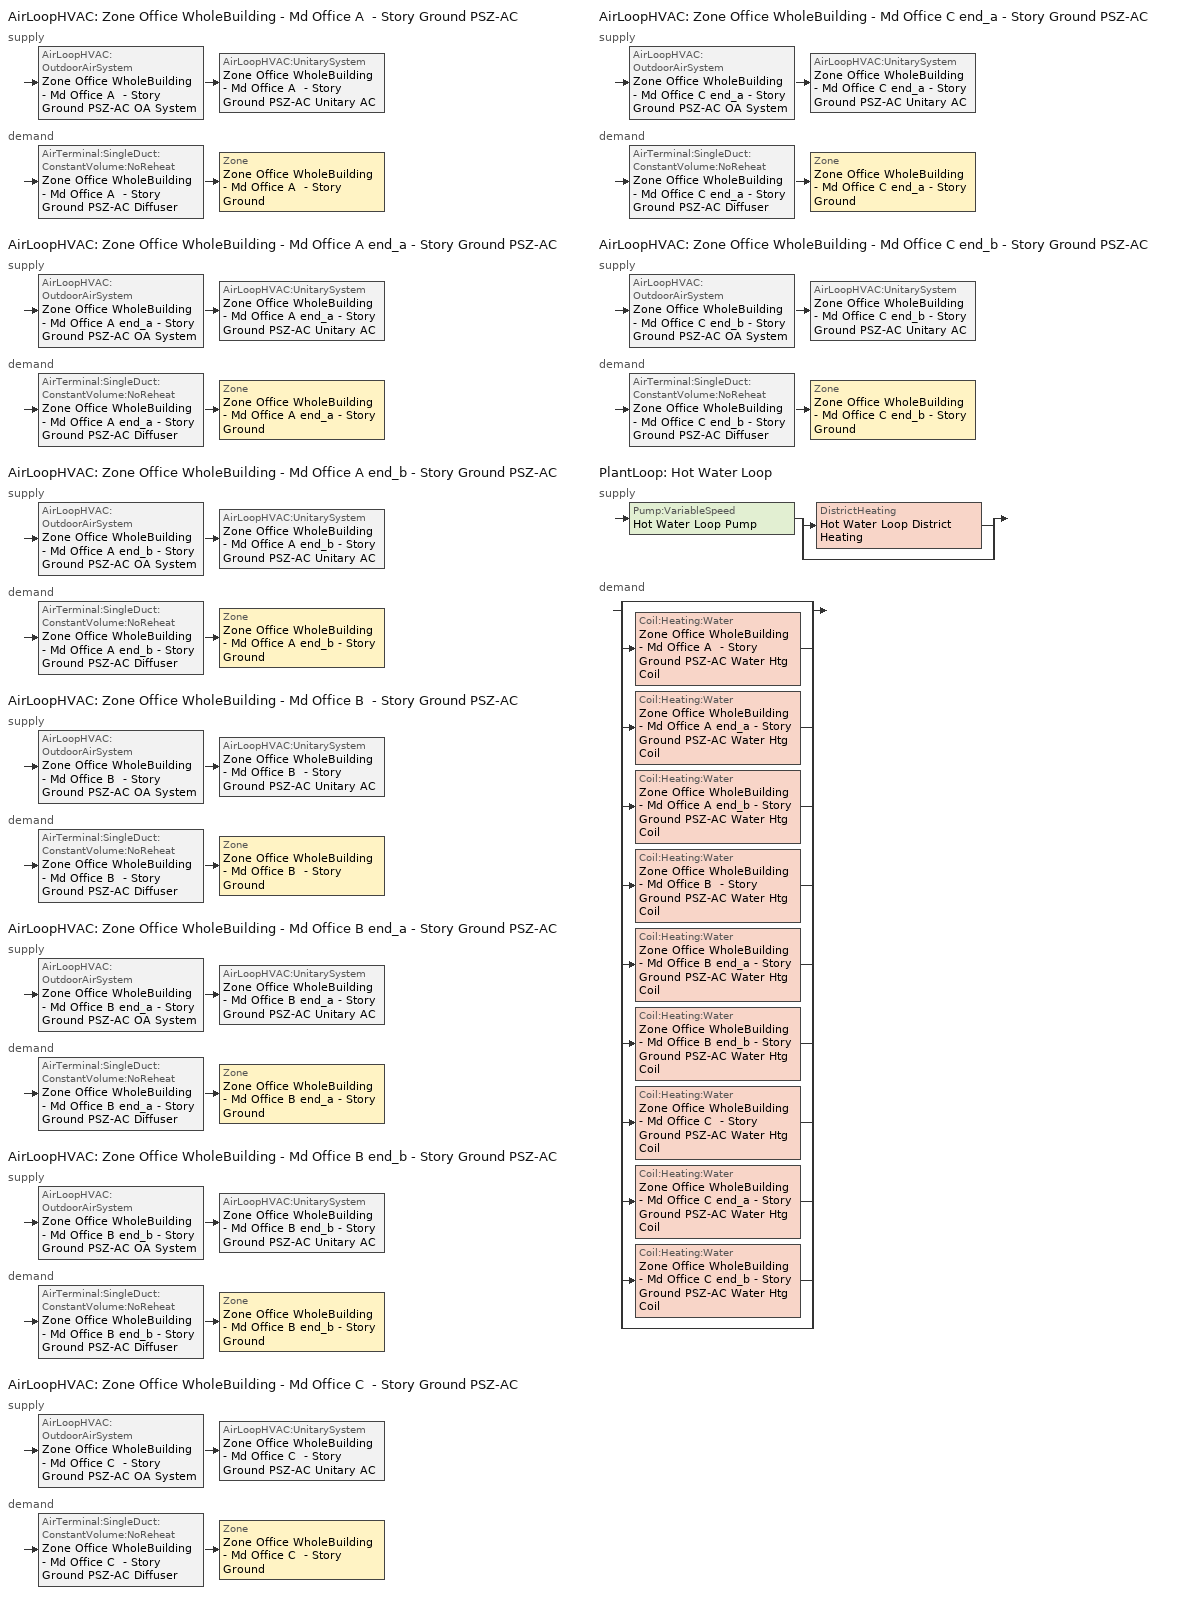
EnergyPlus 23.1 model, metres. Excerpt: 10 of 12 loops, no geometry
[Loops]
AirLoopHVAC 'Zone Office WholeBuilding - Md Office A  - Story Ground PSZ-AC'
 supply: AirLoopHVAC:OutdoorAirSystem 'Zone Office WholeBuilding - Md Office A  - Story Ground PSZ-AC OA System' > AirLoopHVAC:UnitarySystem 'Zone Office WholeBuilding - Md Office A  - Story Ground PSZ-AC Unitary AC'
 demand: AirTerminal:SingleDuct:ConstantVolume:NoReheat 'Zone Office WholeBuilding - Md Office A  - Story Ground PSZ-AC Diffuser' > Zone 'Zone Office WholeBuilding - Md Office A  - Story Ground'
AirLoopHVAC 'Zone Office WholeBuilding - Md Office A end_a - Story Ground PSZ-AC'
 supply: AirLoopHVAC:OutdoorAirSystem 'Zone Office WholeBuilding - Md Office A end_a - Story Ground PSZ-AC OA System' > AirLoopHVAC:UnitarySystem 'Zone Office WholeBuilding - Md Office A end_a - Story Ground PSZ-AC Unitary AC'
 demand: AirTerminal:SingleDuct:ConstantVolume:NoReheat 'Zone Office WholeBuilding - Md Office A end_a - Story Ground PSZ-AC Diffuser' > Zone 'Zone Office WholeBuilding - Md Office A end_a - Story Ground'
AirLoopHVAC 'Zone Office WholeBuilding - Md Office A end_b - Story Ground PSZ-AC'
 supply: AirLoopHVAC:OutdoorAirSystem 'Zone Office WholeBuilding - Md Office A end_b - Story Ground PSZ-AC OA System' > AirLoopHVAC:UnitarySystem 'Zone Office WholeBuilding - Md Office A end_b - Story Ground PSZ-AC Unitary AC'
 demand: AirTerminal:SingleDuct:ConstantVolume:NoReheat 'Zone Office WholeBuilding - Md Office A end_b - Story Ground PSZ-AC Diffuser' > Zone 'Zone Office WholeBuilding - Md Office A end_b - Story Ground'
AirLoopHVAC 'Zone Office WholeBuilding - Md Office B  - Story Ground PSZ-AC'
 supply: AirLoopHVAC:OutdoorAirSystem 'Zone Office WholeBuilding - Md Office B  - Story Ground PSZ-AC OA System' > AirLoopHVAC:UnitarySystem 'Zone Office WholeBuilding - Md Office B  - Story Ground PSZ-AC Unitary AC'
 demand: AirTerminal:SingleDuct:ConstantVolume:NoReheat 'Zone Office WholeBuilding - Md Office B  - Story Ground PSZ-AC Diffuser' > Zone 'Zone Office WholeBuilding - Md Office B  - Story Ground'
AirLoopHVAC 'Zone Office WholeBuilding - Md Office B end_a - Story Ground PSZ-AC'
 supply: AirLoopHVAC:OutdoorAirSystem 'Zone Office WholeBuilding - Md Office B end_a - Story Ground PSZ-AC OA System' > AirLoopHVAC:UnitarySystem 'Zone Office WholeBuilding - Md Office B end_a - Story Ground PSZ-AC Unitary AC'
 demand: AirTerminal:SingleDuct:ConstantVolume:NoReheat 'Zone Office WholeBuilding - Md Office B end_a - Story Ground PSZ-AC Diffuser' > Zone 'Zone Office WholeBuilding - Md Office B end_a - Story Ground'
AirLoopHVAC 'Zone Office WholeBuilding - Md Office B end_b - Story Ground PSZ-AC'
 supply: AirLoopHVAC:OutdoorAirSystem 'Zone Office WholeBuilding - Md Office B end_b - Story Ground PSZ-AC OA System' > AirLoopHVAC:UnitarySystem 'Zone Office WholeBuilding - Md Office B end_b - Story Ground PSZ-AC Unitary AC'
 demand: AirTerminal:SingleDuct:ConstantVolume:NoReheat 'Zone Office WholeBuilding - Md Office B end_b - Story Ground PSZ-AC Diffuser' > Zone 'Zone Office WholeBuilding - Md Office B end_b - Story Ground'
AirLoopHVAC 'Zone Office WholeBuilding - Md Office C  - Story Ground PSZ-AC'
 supply: AirLoopHVAC:OutdoorAirSystem 'Zone Office WholeBuilding - Md Office C  - Story Ground PSZ-AC OA System' > AirLoopHVAC:UnitarySystem 'Zone Office WholeBuilding - Md Office C  - Story Ground PSZ-AC Unitary AC'
 demand: AirTerminal:SingleDuct:ConstantVolume:NoReheat 'Zone Office WholeBuilding - Md Office C  - Story Ground PSZ-AC Diffuser' > Zone 'Zone Office WholeBuilding - Md Office C  - Story Ground'
AirLoopHVAC 'Zone Office WholeBuilding - Md Office C end_a - Story Ground PSZ-AC'
 supply: AirLoopHVAC:OutdoorAirSystem 'Zone Office WholeBuilding - Md Office C end_a - Story Ground PSZ-AC OA System' > AirLoopHVAC:UnitarySystem 'Zone Office WholeBuilding - Md Office C end_a - Story Ground PSZ-AC Unitary AC'
 demand: AirTerminal:SingleDuct:ConstantVolume:NoReheat 'Zone Office WholeBuilding - Md Office C end_a - Story Ground PSZ-AC Diffuser' > Zone 'Zone Office WholeBuilding - Md Office C end_a - Story Ground'
AirLoopHVAC 'Zone Office WholeBuilding - Md Office C end_b - Story Ground PSZ-AC'
 supply: AirLoopHVAC:OutdoorAirSystem 'Zone Office WholeBuilding - Md Office C end_b - Story Ground PSZ-AC OA System' > AirLoopHVAC:UnitarySystem 'Zone Office WholeBuilding - Md Office C end_b - Story Ground PSZ-AC Unitary AC'
 demand: AirTerminal:SingleDuct:ConstantVolume:NoReheat 'Zone Office WholeBuilding - Md Office C end_b - Story Ground PSZ-AC Diffuser' > Zone 'Zone Office WholeBuilding - Md Office C end_b - Story Ground'
PlantLoop 'Hot Water Loop'
 supply: Pump:VariableSpeed 'Hot Water Loop Pump' > split
  | DistrictHeating 'Hot Water Loop District Heating'
  | bypass
 demand: split
  | bypass
  | Coil:Heating:Water 'Zone Office WholeBuilding - Md Office A  - Story Ground PSZ-AC Water Htg Coil'
  | Coil:Heating:Water 'Zone Office WholeBuilding - Md Office A end_a - Story Ground PSZ-AC Water Htg Coil'
  | Coil:Heating:Water 'Zone Office WholeBuilding - Md Office A end_b - Story Ground PSZ-AC Water Htg Coil'
  | Coil:Heating:Water 'Zone Office WholeBuilding - Md Office B  - Story Ground PSZ-AC Water Htg Coil'
  | Coil:Heating:Water 'Zone Office WholeBuilding - Md Office B end_a - Story Ground PSZ-AC Water Htg Coil'
  | Coil:Heating:Water 'Zone Office WholeBuilding - Md Office B end_b - Story Ground PSZ-AC Water Htg Coil'
  | Coil:Heating:Water 'Zone Office WholeBuilding - Md Office C  - Story Ground PSZ-AC Water Htg Coil'
  | Coil:Heating:Water 'Zone Office WholeBuilding - Md Office C end_a - Story Ground PSZ-AC Water Htg Coil'
  | Coil:Heating:Water 'Zone Office WholeBuilding - Md Office C end_b - Story Ground PSZ-AC Water Htg Coil'
  | bypass
[ZoneControl:Thermostat] Temperature Difference Between Cutout And Setpoint {deltaC}=0
Name | Zone or ZoneList | Control Type Schedule | Control 1
Zone Office WholeBuilding - Md Office A  - Story Ground Thermostat | Zone Office WholeBuilding - Md Office A  - Story Ground | Zone Office WholeBuilding - Md Office A  - Story Ground Thermostat Schedule | Office WholeBuilding - Md Office - 90.1-2019 Thermostat
Zone Office WholeBuilding - Md Office A end_a - Story Ground Thermostat | Zone Office WholeBuilding - Md Office A end_a - Story Ground | Zone Office WholeBuilding - Md Office A end_a - Story Ground Thermostat Schedule | Office WholeBuilding - Md Office - 90.1-2019 Thermostat 1
Zone Office WholeBuilding - Md Office A end_b - Story Ground Thermostat | Zone Office WholeBuilding - Md Office A end_b - Story Ground | Zone Office WholeBuilding - Md Office A end_b - Story Ground Thermostat Schedule | Office WholeBuilding - Md Office - 90.1-2019 Thermostat 2
Zone Office WholeBuilding - Md Office B  - Story Ground Thermostat | Zone Office WholeBuilding - Md Office B  - Story Ground | Zone Office WholeBuilding - Md Office B  - Story Ground Thermostat Schedule | Office WholeBuilding - Md Office - 90.1-2019 Thermostat 3
Zone Office WholeBuilding - Md Office B end_a - Story Ground Thermostat | Zone Office WholeBuilding - Md Office B end_a - Story Ground | Zone Office WholeBuilding - Md Office B end_a - Story Ground Thermostat Schedule | Office WholeBuilding - Md Office - 90.1-2019 Thermostat 4
Zone Office WholeBuilding - Md Office B end_b - Story Ground Thermostat | Zone Office WholeBuilding - Md Office B end_b - Story Ground | Zone Office WholeBuilding - Md Office B end_b - Story Ground Thermostat Schedule | Office WholeBuilding - Md Office - 90.1-2019 Thermostat 5
Zone Office WholeBuilding - Md Office C  - Story Ground Thermostat | Zone Office WholeBuilding - Md Office C  - Story Ground | Zone Office WholeBuilding - Md Office C  - Story Ground Thermostat Schedule | Office WholeBuilding - Md Office - 90.1-2019 Thermostat 6
Zone Office WholeBuilding - Md Office C end_a - Story Ground Thermostat | Zone Office WholeBuilding - Md Office C end_a - Story Ground | Zone Office WholeBuilding - Md Office C end_a - Story Ground Thermostat Schedule | Office WholeBuilding - Md Office - 90.1-2019 Thermostat 7
Zone Office WholeBuilding - Md Office C end_b - Story Ground Thermostat | Zone Office WholeBuilding - Md Office C end_b - Story Ground | Zone Office WholeBuilding - Md Office C end_b - Story Ground Thermostat Schedule | Office WholeBuilding - Md Office - 90.1-2019 Thermostat 8
[ThermostatSetpoint:DualSetpoint] Heating Setpoint Temperature Schedule=OfficeMedium HTGSETP_SCH_YES_OPTIMUM; Cooling Setpoint Temperature Schedule=OfficeMedium CLGSETP_SCH_YES_OPTIMUM
Office WholeBuilding - Md Office - 90.1-2019 Thermostat; Office WholeBuilding - Md Office - 90.1-2019 Thermostat 1; Office WholeBuilding - Md Office - 90.1-2019 Thermostat 2; Office WholeBuilding - Md Office - 90.1-2019 Thermostat 3; Office WholeBuilding - Md Office - 90.1-2019 Thermostat 4; Office WholeBuilding - Md Office - 90.1-2019 Thermostat 5; Office WholeBuilding - Md Office - 90.1-2019 Thermostat 6; Office WholeBuilding - Md Office - 90.1-2019 Thermostat 7; Office WholeBuilding - Md Office - 90.1-2019 Thermostat 8
[AirTerminal:SingleDuct:ConstantVolume:NoReheat] Availability Schedule=Always On Discrete; Maximum Air Flow Rate {m3/s}=AutoSize
Zone Office WholeBuilding - Md Office A  - Story Ground PSZ-AC Diffuser; Zone Office WholeBuilding - Md Office A end_a - Story Ground PSZ-AC Diffuser; Zone Office WholeBuilding - Md Office A end_b - Story Ground PSZ-AC Diffuser; Zone Office WholeBuilding - Md Office B  - Story Ground PSZ-AC Diffuser; Zone Office WholeBuilding - Md Office B end_a - Story Ground PSZ-AC Diffuser; Zone Office WholeBuilding - Md Office B end_b - Story Ground PSZ-AC Diffuser; Zone Office WholeBuilding - Md Office C  - Story Ground PSZ-AC Diffuser; Zone Office WholeBuilding - Md Office C end_a - Story Ground PSZ-AC Diffuser; Zone Office WholeBuilding - Md Office C end_b - Story Ground PSZ-AC Diffuser
[Zone equipment]
Zone Office WholeBuilding - Md Office A  - Story Ground: Zone Office WholeBuilding - Md Office A  - Story Ground PSZ-AC Diffuser
Zone Office WholeBuilding - Md Office A end_a - Story Ground: Zone Office WholeBuilding - Md Office A end_a - Story Ground PSZ-AC Diffuser
Zone Office WholeBuilding - Md Office A end_b - Story Ground: Zone Office WholeBuilding - Md Office A end_b - Story Ground PSZ-AC Diffuser
Zone Office WholeBuilding - Md Office B  - Story Ground: Zone Office WholeBuilding - Md Office B  - Story Ground PSZ-AC Diffuser
Zone Office WholeBuilding - Md Office B end_a - Story Ground: Zone Office WholeBuilding - Md Office B end_a - Story Ground PSZ-AC Diffuser
Zone Office WholeBuilding - Md Office B end_b - Story Ground: Zone Office WholeBuilding - Md Office B end_b - Story Ground PSZ-AC Diffuser
Zone Office WholeBuilding - Md Office C  - Story Ground: Zone Office WholeBuilding - Md Office C  - Story Ground PSZ-AC Diffuser
Zone Office WholeBuilding - Md Office C end_a - Story Ground: Zone Office WholeBuilding - Md Office C end_a - Story Ground PSZ-AC Diffuser
Zone Office WholeBuilding - Md Office C end_b - Story Ground: Zone Office WholeBuilding - Md Office C end_b - Story Ground PSZ-AC Diffuser
[Sizing:Zone] Zone Cooling Design Supply Air Temperature Input Method=SupplyAirTemperature; Zone Cooling Design Supply Air Temperature {C}=12.7778; Zone Cooling Design Supply Air Temperature Difference {deltaC}=11.11; Zone Heating Design Supply Air Temperature Input Method=SupplyAirTemperature; Zone Heating Design Supply Air Temperature {C}=50; Zone Heating Design Supply Air Temperature Difference {deltaC}=11.11; Zone Cooling Design Supply Air Humidity Ratio {kgWater/kgDryAir}=0.0085; Zone Heating Design Supply Air Humidity Ratio {kgWater/kgDryAir}=0.008; Cooling Design Air Flow Method=DesignDay; Cooling Design Air Flow Rate {m3/s}=0; Cooling Minimum Air Flow per Zone Floor Area {m3/s-m2}=0.000762; Cooling Minimum Air Flow {m3/s}=0; Cooling Minimum Air Flow Fraction=0; Heating Design Air Flow Method=DesignDay; Heating Design Air Flow Rate {m3/s}=0; Heating Maximum Air Flow per Zone Floor Area {m3/s-m2}=0.002032; Heating Maximum Air Flow {m3/s}=0.141576; Heating Maximum Air Flow Fraction=0.3; Account for Dedicated Outdoor Air System=No; Zone Load Sizing Method=Sensible Load Only No Latent Load; Zone Latent Cooling Design Supply Air Humidity Ratio Input Method=HumidityRatioDifference; Zone Cooling Design Supply Air Humidity Ratio Difference {kgWater/kgDryAir}=0.005; Zone Latent Heating Design Supply Air Humidity Ratio Input Method=HumidityRatioDifference; Zone Humidification Design Supply Air Humidity Ratio Difference {kgWater/kgDryAir}=0.005
Name | Design Specification Outdoor Air Object
Zone Office WholeBuilding - Md Office A  - Story Ground | Zone Office WholeBuilding - Md Office A  - Story Ground DSOA Space List
Zone Office WholeBuilding - Md Office A end_a - Story Ground | Zone Office WholeBuilding - Md Office A end_a - Story Ground DSOA Space List
Zone Office WholeBuilding - Md Office A end_b - Story Ground | Zone Office WholeBuilding - Md Office A end_b - Story Ground DSOA Space List
Zone Office WholeBuilding - Md Office B  - Story Ground | Zone Office WholeBuilding - Md Office B  - Story Ground DSOA Space List
Zone Office WholeBuilding - Md Office B end_a - Story Ground | Zone Office WholeBuilding - Md Office B end_a - Story Ground DSOA Space List
Zone Office WholeBuilding - Md Office B end_b - Story Ground | Zone Office WholeBuilding - Md Office B end_b - Story Ground DSOA Space List
Zone Office WholeBuilding - Md Office C  - Story Ground | Zone Office WholeBuilding - Md Office C  - Story Ground DSOA Space List
Zone Office WholeBuilding - Md Office C end_a - Story Ground | Zone Office WholeBuilding - Md Office C end_a - Story Ground DSOA Space List
Zone Office WholeBuilding - Md Office C end_b - Story Ground | Zone Office WholeBuilding - Md Office C end_b - Story Ground DSOA Space List
[Controller:MechanicalVentilation] Availability Schedule=Always On Discrete; Demand Controlled Ventilation=No; System Outdoor Air Method=ZoneSum; Design Specification Outdoor Air Object Name 1=Office WholeBuilding - Md Office Ventilation
Name | Zone or ZoneList Name 1
Controller Mechanical Ventilation 1 | Zone Office WholeBuilding - Md Office A  - Story Ground
Controller Mechanical Ventilation 2 | Zone Office WholeBuilding - Md Office A end_a - Story Ground
Controller Mechanical Ventilation 3 | Zone Office WholeBuilding - Md Office A end_b - Story Ground
Controller Mechanical Ventilation 4 | Zone Office WholeBuilding - Md Office B  - Story Ground
Controller Mechanical Ventilation 5 | Zone Office WholeBuilding - Md Office B end_a - Story Ground
Controller Mechanical Ventilation 6 | Zone Office WholeBuilding - Md Office B end_b - Story Ground
Controller Mechanical Ventilation 7 | Zone Office WholeBuilding - Md Office C  - Story Ground
Controller Mechanical Ventilation 8 | Zone Office WholeBuilding - Md Office C end_a - Story Ground
Controller Mechanical Ventilation 9 | Zone Office WholeBuilding - Md Office C end_b - Story Ground
[DesignSpecification:OutdoorAir]
Office WholeBuilding - Md Office Ventilation: Outdoor Air Method=Sum; Outdoor Air Flow per Person {m3/s-person}=0; Outdoor Air Flow per Zone Floor Area {m3/s-m2}=0.0004318; Outdoor Air Flow per Zone {m3/s}=0; Outdoor Air Flow Air Changes per Hour {1/hr}=0
[DesignSpecification:OutdoorAir:SpaceList] Space Design Specification Outdoor Air Object Name 1=Office WholeBuilding - Md Office Ventilation
Name | Space Name 1
Zone Office WholeBuilding - Md Office A  - Story Ground DSOA Space List | Office WholeBuilding - Md Office A  - Story Ground
Zone Office WholeBuilding - Md Office A end_a - Story Ground DSOA Space List | Office WholeBuilding - Md Office A end_a - Story Ground
Zone Office WholeBuilding - Md Office A end_b - Story Ground DSOA Space List | Office WholeBuilding - Md Office A end_b - Story Ground
Zone Office WholeBuilding - Md Office B  - Story Ground DSOA Space List | Office WholeBuilding - Md Office B  - Story Ground
Zone Office WholeBuilding - Md Office B end_a - Story Ground DSOA Space List | Office WholeBuilding - Md Office B end_a - Story Ground
Zone Office WholeBuilding - Md Office B end_b - Story Ground DSOA Space List | Office WholeBuilding - Md Office B end_b - Story Ground
Zone Office WholeBuilding - Md Office C  - Story Ground DSOA Space List | Office WholeBuilding - Md Office C  - Story Ground
Zone Office WholeBuilding - Md Office C end_a - Story Ground DSOA Space List | Office WholeBuilding - Md Office C end_a - Story Ground
Zone Office WholeBuilding - Md Office C end_b - Story Ground DSOA Space List | Office WholeBuilding - Md Office C end_b - Story Ground
[AirLoopHVAC] Design Supply Air Flow Rate {m3/s}=AutoSize; Design Return Air Flow Fraction of Supply Air Flow=1
Zone Office WholeBuilding - Md Office A  - Story Ground PSZ-AC; Zone Office WholeBuilding - Md Office A end_a - Story Ground PSZ-AC; Zone Office WholeBuilding - Md Office A end_b - Story Ground PSZ-AC; Zone Office WholeBuilding - Md Office B  - Story Ground PSZ-AC; Zone Office WholeBuilding - Md Office B end_a - Story Ground PSZ-AC; Zone Office WholeBuilding - Md Office B end_b - Story Ground PSZ-AC; Zone Office WholeBuilding - Md Office C  - Story Ground PSZ-AC; Zone Office WholeBuilding - Md Office C end_a - Story Ground PSZ-AC; Zone Office WholeBuilding - Md Office C end_b - Story Ground PSZ-AC
[Sizing:System] Type of Load to Size On=Sensible; Design Outdoor Air Flow Rate {m3/s}=Autosize; Central Heating Maximum System Air Flow Ratio=1; Preheat Design Temperature {C}=7.22222; Preheat Design Humidity Ratio {kgWater/kgDryAir}=0.008; Precool Design Temperature {C}=12.7778; Precool Design Humidity Ratio {kgWater/kgDryAir}=0.008; Central Cooling Design Supply Air Temperature {C}=12.7778; Central Heating Design Supply Air Temperature {C}=50; Type of Zone Sum to Use=Coincident; 100% Outdoor Air in Cooling=No; 100% Outdoor Air in Heating=No; Central Cooling Design Supply Air Humidity Ratio {kgWater/kgDryAir}=0.0085; Central Heating Design Supply Air Humidity Ratio {kgWater/kgDryAir}=0.008; Cooling Supply Air Flow Rate Method=DesignDay; Cooling Supply Air Flow Rate {m3/s}=0; Cooling Supply Air Flow Rate Per Floor Area {m3/s-m2}=0.00996765; Cooling Fraction of Autosized Cooling Supply Air Flow Rate=1; Cooling Supply Air Flow Rate Per Unit Cooling Capacity {m3/s-W}=3.94755e-05; Heating Supply Air Flow Rate Method=DesignDay; Heating Supply Air Flow Rate {m3/s}=0; Heating Supply Air Flow Rate Per Floor Area {m3/s-m2}=0.00996765; Heating Fraction of Autosized Heating Supply Air Flow Rate=1; Heating Fraction of Autosized Cooling Supply Air Flow Rate=1; Heating Supply Air Flow Rate Per Unit Heating Capacity {m3/s-W}=3.15882e-05; System Outdoor Air Method=ZoneSum; Zone Maximum Outdoor Air Fraction=1; Cooling Design Capacity Method=CoolingDesignCapacity; Cooling Design Capacity {W}=Autosize; Cooling Design Capacity Per Floor Area {W/m2}=234.7; Fraction of Autosized Cooling Design Capacity=1; Heating Design Capacity Method=HeatingDesignCapacity; Heating Design Capacity {W}=Autosize; Heating Design Capacity Per Floor Area {W/m2}=157; Fraction of Autosized Heating Design Capacity=1; Central Cooling Capacity Control Method=OnOff; Occupant Diversity=Autosize
Zone Office WholeBuilding - Md Office A  - Story Ground PSZ-AC; Zone Office WholeBuilding - Md Office A end_a - Story Ground PSZ-AC; Zone Office WholeBuilding - Md Office A end_b - Story Ground PSZ-AC; Zone Office WholeBuilding - Md Office B  - Story Ground PSZ-AC; Zone Office WholeBuilding - Md Office B end_a - Story Ground PSZ-AC; Zone Office WholeBuilding - Md Office B end_b - Story Ground PSZ-AC; Zone Office WholeBuilding - Md Office C  - Story Ground PSZ-AC; Zone Office WholeBuilding - Md Office C end_a - Story Ground PSZ-AC; Zone Office WholeBuilding - Md Office C end_b - Story Ground PSZ-AC
[Controller:OutdoorAir] Minimum Outdoor Air Flow Rate {m3/s}=Autosize; Maximum Outdoor Air Flow Rate {m3/s}=Autosize; Economizer Control Type=NoEconomizer; Economizer Control Action Type=ModulateFlow; Economizer Maximum Limit Dry-Bulb Temperature {C}=28; Economizer Maximum Limit Enthalpy {J/kg}=64000; Lockout Type=NoLockout; Minimum Limit Type=FixedMinimum; Minimum Outdoor Air Schedule=Always On Discrete; High Humidity Control=No; Control High Indoor Humidity Based on Outdoor Humidity Ratio=Yes; Heat Recovery Bypass Control Type=BypassWhenWithinEconomizerLimits
Name | Mechanical Ventilation Controller
Zone Office WholeBuilding - Md Office A  - Story Ground PSZ-AC OA System Controller | Controller Mechanical Ventilation 1
Zone Office WholeBuilding - Md Office A end_a - Story Ground PSZ-AC OA System Controller | Controller Mechanical Ventilation 2
Zone Office WholeBuilding - Md Office A end_b - Story Ground PSZ-AC OA System Controller | Controller Mechanical Ventilation 3
Zone Office WholeBuilding - Md Office B  - Story Ground PSZ-AC OA System Controller | Controller Mechanical Ventilation 4
Zone Office WholeBuilding - Md Office B end_a - Story Ground PSZ-AC OA System Controller | Controller Mechanical Ventilation 5
Zone Office WholeBuilding - Md Office B end_b - Story Ground PSZ-AC OA System Controller | Controller Mechanical Ventilation 6
Zone Office WholeBuilding - Md Office C  - Story Ground PSZ-AC OA System Controller | Controller Mechanical Ventilation 7
Zone Office WholeBuilding - Md Office C end_a - Story Ground PSZ-AC OA System Controller | Controller Mechanical Ventilation 8
Zone Office WholeBuilding - Md Office C end_b - Story Ground PSZ-AC OA System Controller | Controller Mechanical Ventilation 9
[SetpointManager:MixedAir] Control Variable=Temperature
Name | Setpoint Node or NodeList
Zone Office WholeBuilding - Md Office A  - Story Ground PSZ-AC Mixed Air Node OS Default SPM | Zone Office WholeBuilding - Md Office A  - Story Ground PSZ-AC Mixed Air Node
Zone Office WholeBuilding - Md Office A end_a - Story Ground PSZ-AC Mixed Air Node OS Default SPM | Zone Office WholeBuilding - Md Office A end_a - Story Ground PSZ-AC Mixed Air Node
Zone Office WholeBuilding - Md Office A end_b - Story Ground PSZ-AC Mixed Air Node OS Default SPM | Zone Office WholeBuilding - Md Office A end_b - Story Ground PSZ-AC Mixed Air Node
Zone Office WholeBuilding - Md Office B  - Story Ground PSZ-AC Mixed Air Node OS Default SPM | Zone Office WholeBuilding - Md Office B  - Story Ground PSZ-AC Mixed Air Node
Zone Office WholeBuilding - Md Office B end_a - Story Ground PSZ-AC Mixed Air Node OS Default SPM | Zone Office WholeBuilding - Md Office B end_a - Story Ground PSZ-AC Mixed Air Node
Zone Office WholeBuilding - Md Office B end_b - Story Ground PSZ-AC Mixed Air Node OS Default SPM | Zone Office WholeBuilding - Md Office B end_b - Story Ground PSZ-AC Mixed Air Node
Zone Office WholeBuilding - Md Office C  - Story Ground PSZ-AC Mixed Air Node OS Default SPM | Zone Office WholeBuilding - Md Office C  - Story Ground PSZ-AC Mixed Air Node
Zone Office WholeBuilding - Md Office C end_a - Story Ground PSZ-AC Mixed Air Node OS Default SPM | Zone Office WholeBuilding - Md Office C end_a - Story Ground PSZ-AC Mixed Air Node
Zone Office WholeBuilding - Md Office C end_b - Story Ground PSZ-AC Mixed Air Node OS Default SPM | Zone Office WholeBuilding - Md Office C end_b - Story Ground PSZ-AC Mixed Air Node
[AirLoopHVAC:UnitarySystem] Control Type=Load; Dehumidification Control Type=None; Availability Schedule=Always On Discrete; Fan Placement=DrawThrough; Supply Air Fan Operating Mode Schedule=Always On Discrete; DX Heating Coil Sizing Ratio=1; Use DOAS DX Cooling Coil=No; Minimum Supply Air Temperature {C}=2; Latent Load Control=SensibleOnlyLoadControl; Cooling Supply Air Flow Rate {m3/s}=Autosize; Heating Supply Air Flow Rate {m3/s}=Autosize; No Load Supply Air Flow Rate {m3/s}=Autosize; Maximum Supply Air Temperature {C}=80; Maximum Outdoor Dry-Bulb Temperature for Supplemental Heater Operation {C}=21; Maximum Cycling Rate {cycles/hr}=2.5; Heat Pump Time Constant {s}=60; Fraction of On-Cycle Power Use=0.01; Heat Pump Fan Delay Time {s}=60; Ancillary On-Cycle Electric Power {W}=0; Ancillary Off-Cycle Electric Power {W}=0
Name | Controlling Zone or Thermostat Location | Supply Fan | Heating Coil | Cooling Coil | Supplemental Heating Coil
Zone Office WholeBuilding - Md Office A  - Story Ground PSZ-AC Unitary AC | Zone Office WholeBuilding - Md Office A  - Story Ground | Zone Office WholeBuilding - Md Office A  - Story Ground PSZ-AC Fan | Zone Office WholeBuilding - Md Office A  - Story Ground PSZ-AC Water Htg Coil | Zone Office WholeBuilding - Md Office A  - Story Ground PSZ-AC 1spd DX AC Clg Coil | Zone Office WholeBuilding - Md Office A  - Story Ground PSZ-AC Electric Backup Htg Coil
Zone Office WholeBuilding - Md Office A end_a - Story Ground PSZ-AC Unitary AC | Zone Office WholeBuilding - Md Office A end_a - Story Ground | Zone Office WholeBuilding - Md Office A end_a - Story Ground PSZ-AC Fan | Zone Office WholeBuilding - Md Office A end_a - Story Ground PSZ-AC Water Htg Coil | Zone Office WholeBuilding - Md Office A end_a - Story Ground PSZ-AC 1spd DX AC Clg Coil | Zone Office WholeBuilding - Md Office A end_a - Story Ground PSZ-AC Electric Backup Htg Coil
Zone Office WholeBuilding - Md Office A end_b - Story Ground PSZ-AC Unitary AC | Zone Office WholeBuilding - Md Office A end_b - Story Ground | Zone Office WholeBuilding - Md Office A end_b - Story Ground PSZ-AC Fan | Zone Office WholeBuilding - Md Office A end_b - Story Ground PSZ-AC Water Htg Coil | Zone Office WholeBuilding - Md Office A end_b - Story Ground PSZ-AC 1spd DX AC Clg Coil | Zone Office WholeBuilding - Md Office A end_b - Story Ground PSZ-AC Electric Backup Htg Coil
Zone Office WholeBuilding - Md Office B  - Story Ground PSZ-AC Unitary AC | Zone Office WholeBuilding - Md Office B  - Story Ground | Zone Office WholeBuilding - Md Office B  - Story Ground PSZ-AC Fan | Zone Office WholeBuilding - Md Office B  - Story Ground PSZ-AC Water Htg Coil | Zone Office WholeBuilding - Md Office B  - Story Ground PSZ-AC 1spd DX AC Clg Coil | Zone Office WholeBuilding - Md Office B  - Story Ground PSZ-AC Electric Backup Htg Coil
Zone Office WholeBuilding - Md Office B end_a - Story Ground PSZ-AC Unitary AC | Zone Office WholeBuilding - Md Office B end_a - Story Ground | Zone Office WholeBuilding - Md Office B end_a - Story Ground PSZ-AC Fan | Zone Office WholeBuilding - Md Office B end_a - Story Ground PSZ-AC Water Htg Coil | Zone Office WholeBuilding - Md Office B end_a - Story Ground PSZ-AC 1spd DX AC Clg Coil | Zone Office WholeBuilding - Md Office B end_a - Story Ground PSZ-AC Electric Backup Htg Coil
Zone Office WholeBuilding - Md Office B end_b - Story Ground PSZ-AC Unitary AC | Zone Office WholeBuilding - Md Office B end_b - Story Ground | Zone Office WholeBuilding - Md Office B end_b - Story Ground PSZ-AC Fan | Zone Office WholeBuilding - Md Office B end_b - Story Ground PSZ-AC Water Htg Coil | Zone Office WholeBuilding - Md Office B end_b - Story Ground PSZ-AC 1spd DX AC Clg Coil | Zone Office WholeBuilding - Md Office B end_b - Story Ground PSZ-AC Electric Backup Htg Coil
Zone Office WholeBuilding - Md Office C  - Story Ground PSZ-AC Unitary AC | Zone Office WholeBuilding - Md Office C  - Story Ground | Zone Office WholeBuilding - Md Office C  - Story Ground PSZ-AC Fan | Zone Office WholeBuilding - Md Office C  - Story Ground PSZ-AC Water Htg Coil | Zone Office WholeBuilding - Md Office C  - Story Ground PSZ-AC 1spd DX AC Clg Coil | Zone Office WholeBuilding - Md Office C  - Story Ground PSZ-AC Electric Backup Htg Coil
Zone Office WholeBuilding - Md Office C end_a - Story Ground PSZ-AC Unitary AC | Zone Office WholeBuilding - Md Office C end_a - Story Ground | Zone Office WholeBuilding - Md Office C end_a - Story Ground PSZ-AC Fan | Zone Office WholeBuilding - Md Office C end_a - Story Ground PSZ-AC Water Htg Coil | Zone Office WholeBuilding - Md Office C end_a - Story Ground PSZ-AC 1spd DX AC Clg Coil | Zone Office WholeBuilding - Md Office C end_a - Story Ground PSZ-AC Electric Backup Htg Coil
Zone Office WholeBuilding - Md Office C end_b - Story Ground PSZ-AC Unitary AC | Zone Office WholeBuilding - Md Office C end_b - Story Ground | Zone Office WholeBuilding - Md Office C end_b - Story Ground PSZ-AC Fan | Zone Office WholeBuilding - Md Office C end_b - Story Ground PSZ-AC Water Htg Coil | Zone Office WholeBuilding - Md Office C end_b - Story Ground PSZ-AC 1spd DX AC Clg Coil | Zone Office WholeBuilding - Md Office C end_b - Story Ground PSZ-AC Electric Backup Htg Coil
[Fan:OnOff] Availability Schedule=Always On Discrete; Fan Total Efficiency=0.54; Pressure Rise {Pa}=622.722; Maximum Flow Rate {m3/s}=Autosize; Motor Efficiency=0.9; Motor In Airstream Fraction=1
Name | Fan Power Ratio Function of Speed Ratio Curve | Fan Efficiency Ratio Function of Speed Ratio Curve
Zone Office WholeBuilding - Md Office A  - Story Ground PSZ-AC Fan | Fan On Off Power Curve | Fan On Off Efficiency Curve
Zone Office WholeBuilding - Md Office A end_a - Story Ground PSZ-AC Fan | Fan On Off Power Curve 1 | Fan On Off Efficiency Curve 1
Zone Office WholeBuilding - Md Office A end_b - Story Ground PSZ-AC Fan | Fan On Off Power Curve 2 | Fan On Off Efficiency Curve 2
Zone Office WholeBuilding - Md Office B  - Story Ground PSZ-AC Fan | Fan On Off Power Curve 3 | Fan On Off Efficiency Curve 3
Zone Office WholeBuilding - Md Office B end_a - Story Ground PSZ-AC Fan | Fan On Off Power Curve 4 | Fan On Off Efficiency Curve 4
Zone Office WholeBuilding - Md Office B end_b - Story Ground PSZ-AC Fan | Fan On Off Power Curve 5 | Fan On Off Efficiency Curve 5
Zone Office WholeBuilding - Md Office C  - Story Ground PSZ-AC Fan | Fan On Off Power Curve 6 | Fan On Off Efficiency Curve 6
Zone Office WholeBuilding - Md Office C end_a - Story Ground PSZ-AC Fan | Fan On Off Power Curve 7 | Fan On Off Efficiency Curve 7
Zone Office WholeBuilding - Md Office C end_b - Story Ground PSZ-AC Fan | Fan On Off Power Curve 8 | Fan On Off Efficiency Curve 8
[Coil:Heating:Water] Availability Schedule=Always On Discrete; U-Factor Times Area Value {W/K}=Autosize; Maximum Water Flow Rate {m3/s}=Autosize; Performance Input Method=UFactorTimesAreaAndDesignWaterFlowRate; Rated Capacity {W}=Autosize; Rated Inlet Water Temperature {C}=82.2222; Rated Inlet Air Temperature {C}=7.22222; Rated Outlet Water Temperature {C}=71.1111; Rated Outlet Air Temperature {C}=50; Rated Ratio for Air and Water Convection=0.5
Zone Office WholeBuilding - Md Office A  - Story Ground PSZ-AC Water Htg Coil; Zone Office WholeBuilding - Md Office A end_a - Story Ground PSZ-AC Water Htg Coil; Zone Office WholeBuilding - Md Office A end_b - Story Ground PSZ-AC Water Htg Coil; Zone Office WholeBuilding - Md Office B  - Story Ground PSZ-AC Water Htg Coil; Zone Office WholeBuilding - Md Office B end_a - Story Ground PSZ-AC Water Htg Coil; Zone Office WholeBuilding - Md Office B end_b - Story Ground PSZ-AC Water Htg Coil; Zone Office WholeBuilding - Md Office C  - Story Ground PSZ-AC Water Htg Coil; Zone Office WholeBuilding - Md Office C end_a - Story Ground PSZ-AC Water Htg Coil; Zone Office WholeBuilding - Md Office C end_b - Story Ground PSZ-AC Water Htg Coil
[Coil:Cooling:DX:SingleSpeed] Availability Schedule=Always On Discrete; Gross Rated Total Cooling Capacity {W}=Autosize; Gross Rated Sensible Heat Ratio=Autosize; Gross Rated Cooling COP {W/W}=3; Rated Air Flow Rate {m3/s}=Autosize; Rated Evaporator Fan Power Per Volume Flow Rate 2017 {W/(m3/s)}=773.3; Rated Evaporator Fan Power Per Volume Flow Rate 2023 {W/(m3/s)}=934.4; Minimum Outdoor Dry-Bulb Temperature for Compressor Operation {C}=-25; Nominal Time for Condensate Removal to Begin {s}=0; Ratio of Initial Moisture Evaporation Rate and Steady State Latent Capacity=0; Maximum Cycling Rate {cycles/hr}=0; Latent Capacity Time Constant {s}=0; Condenser Type=AirCooled; Evaporative Condenser Effectiveness=0.9; Evaporative Condenser Air Flow Rate {m3/s}=Autosize; Evaporative Condenser Pump Rated Power Consumption {W}=Autosize; Crankcase Heater Capacity {W}=0; Maximum Outdoor Dry-Bulb Temperature for Crankcase Heater Operation {C}=10; Basin Heater Capacity {W/K}=0; Basin Heater Setpoint Temperature {C}=2
Name | Total Cooling Capacity Function of Temperature Curve | Total Cooling Capacity Function of Flow Fraction Curve | Energy Input Ratio Function of Temperature Curve | Energy Input Ratio Function of Flow Fraction Curve | Part Load Fraction Correlation Curve
Zone Office WholeBuilding - Md Office A  - Story Ground PSZ-AC 1spd DX AC Clg Coil | Curve Biquadratic 3 | Curve Quadratic 4 | Curve Biquadratic 4 | Curve Quadratic 5 | Curve Quadratic 6
Zone Office WholeBuilding - Md Office A end_a - Story Ground PSZ-AC 1spd DX AC Clg Coil | Curve Biquadratic 7 | Curve Quadratic 10 | Curve Biquadratic 8 | Curve Quadratic 11 | Curve Quadratic 12
Zone Office WholeBuilding - Md Office A end_b - Story Ground PSZ-AC 1spd DX AC Clg Coil | Curve Biquadratic 11 | Curve Quadratic 16 | Curve Biquadratic 12 | Curve Quadratic 17 | Curve Quadratic 18
Zone Office WholeBuilding - Md Office B  - Story Ground PSZ-AC 1spd DX AC Clg Coil | Curve Biquadratic 15 | Curve Quadratic 22 | Curve Biquadratic 16 | Curve Quadratic 23 | Curve Quadratic 24
Zone Office WholeBuilding - Md Office B end_a - Story Ground PSZ-AC 1spd DX AC Clg Coil | Curve Biquadratic 19 | Curve Quadratic 28 | Curve Biquadratic 20 | Curve Quadratic 29 | Curve Quadratic 30
Zone Office WholeBuilding - Md Office B end_b - Story Ground PSZ-AC 1spd DX AC Clg Coil | Curve Biquadratic 23 | Curve Quadratic 34 | Curve Biquadratic 24 | Curve Quadratic 35 | Curve Quadratic 36
Zone Office WholeBuilding - Md Office C  - Story Ground PSZ-AC 1spd DX AC Clg Coil | Curve Biquadratic 27 | Curve Quadratic 40 | Curve Biquadratic 28 | Curve Quadratic 41 | Curve Quadratic 42
Zone Office WholeBuilding - Md Office C end_a - Story Ground PSZ-AC 1spd DX AC Clg Coil | Curve Biquadratic 31 | Curve Quadratic 46 | Curve Biquadratic 32 | Curve Quadratic 47 | Curve Quadratic 48
Zone Office WholeBuilding - Md Office C end_b - Story Ground PSZ-AC 1spd DX AC Clg Coil | Curve Biquadratic 35 | Curve Quadratic 52 | Curve Biquadratic 36 | Curve Quadratic 53 | Curve Quadratic 54
[Coil:Heating:Electric] Availability Schedule=Always On Discrete; Efficiency=1; Nominal Capacity {W}=Autosize
Zone Office WholeBuilding - Md Office A  - Story Ground PSZ-AC Electric Backup Htg Coil; Zone Office WholeBuilding - Md Office A end_a - Story Ground PSZ-AC Electric Backup Htg Coil; Zone Office WholeBuilding - Md Office A end_b - Story Ground PSZ-AC Electric Backup Htg Coil; Zone Office WholeBuilding - Md Office B  - Story Ground PSZ-AC Electric Backup Htg Coil; Zone Office WholeBuilding - Md Office B end_a - Story Ground PSZ-AC Electric Backup Htg Coil; Zone Office WholeBuilding - Md Office B end_b - Story Ground PSZ-AC Electric Backup Htg Coil; Zone Office WholeBuilding - Md Office C  - Story Ground PSZ-AC Electric Backup Htg Coil; Zone Office WholeBuilding - Md Office C end_a - Story Ground PSZ-AC Electric Backup Htg Coil; Zone Office WholeBuilding - Md Office C end_b - Story Ground PSZ-AC Electric Backup Htg Coil
[SetpointManager:SingleZone:Reheat] Control Variable=Temperature; Minimum Supply Air Temperature {C}=12.7778; Maximum Supply Air Temperature {C}=50
Name | Control Zone | Setpoint Node or NodeList
Zone Office WholeBuilding - Md Office A  - Story Ground Setpoint Manager SZ Reheat | Zone Office WholeBuilding - Md Office A  - Story Ground | Zone Office WholeBuilding - Md Office A  - Story Ground PSZ-AC Supply Outlet Node
Zone Office WholeBuilding - Md Office A end_a - Story Ground Setpoint Manager SZ Reheat | Zone Office WholeBuilding - Md Office A end_a - Story Ground | Zone Office WholeBuilding - Md Office A end_a - Story Ground PSZ-AC Supply Outlet Node
Zone Office WholeBuilding - Md Office A end_b - Story Ground Setpoint Manager SZ Reheat | Zone Office WholeBuilding - Md Office A end_b - Story Ground | Zone Office WholeBuilding - Md Office A end_b - Story Ground PSZ-AC Supply Outlet Node
Zone Office WholeBuilding - Md Office B  - Story Ground Setpoint Manager SZ Reheat | Zone Office WholeBuilding - Md Office B  - Story Ground | Zone Office WholeBuilding - Md Office B  - Story Ground PSZ-AC Supply Outlet Node
Zone Office WholeBuilding - Md Office B end_a - Story Ground Setpoint Manager SZ Reheat | Zone Office WholeBuilding - Md Office B end_a - Story Ground | Zone Office WholeBuilding - Md Office B end_a - Story Ground PSZ-AC Supply Outlet Node
Zone Office WholeBuilding - Md Office B end_b - Story Ground Setpoint Manager SZ Reheat | Zone Office WholeBuilding - Md Office B end_b - Story Ground | Zone Office WholeBuilding - Md Office B end_b - Story Ground PSZ-AC Supply Outlet Node
Zone Office WholeBuilding - Md Office C  - Story Ground Setpoint Manager SZ Reheat | Zone Office WholeBuilding - Md Office C  - Story Ground | Zone Office WholeBuilding - Md Office C  - Story Ground PSZ-AC Supply Outlet Node
Zone Office WholeBuilding - Md Office C end_a - Story Ground Setpoint Manager SZ Reheat | Zone Office WholeBuilding - Md Office C end_a - Story Ground | Zone Office WholeBuilding - Md Office C end_a - Story Ground PSZ-AC Supply Outlet Node
Zone Office WholeBuilding - Md Office C end_b - Story Ground Setpoint Manager SZ Reheat | Zone Office WholeBuilding - Md Office C end_b - Story Ground | Zone Office WholeBuilding - Md Office C end_b - Story Ground PSZ-AC Supply Outlet Node
[PlantLoop]
Hot Water Loop: Fluid Type=Water; Plant Equipment Operation Scheme=Hot Water Loop Operation Schemes; Maximum Loop Temperature {C}=100; Minimum Loop Temperature {C}=10; Maximum Loop Flow Rate {m3/s}=Autosize; Minimum Loop Flow Rate {m3/s}=0; Plant Loop Volume {m3}=Autocalculate; Load Distribution Scheme=Optimal; Plant Loop Demand Calculation Scheme=SingleSetpoint; Common Pipe Simulation=None
[Sizing:Plant]
Hot Water Loop: Loop Type=Heating; Design Loop Exit Temperature {C}=82.2222; Loop Design Temperature Difference {deltaC}=11.1111; Sizing Option=NonCoincident; Zone Timesteps in Averaging Window=1; Coincident Sizing Factor Mode=None
[Pump:VariableSpeed]
Hot Water Loop Pump: Design Maximum Flow Rate {m3/s}=Autosize; Design Pump Head {Pa}=179344; Design Power Consumption {W}=Autosize; Motor Efficiency=0.9; Fraction of Motor Inefficiencies to Fluid Stream=0; Coefficient 1 of the Part Load Performance Curve=0; Coefficient 2 of the Part Load Performance Curve=1; Coefficient 3 of the Part Load Performance Curve=0; Coefficient 4 of the Part Load Performance Curve=0; Design Minimum Flow Rate {m3/s}=0; Pump Control Type=Intermittent; Skin Loss Radiative Fraction=0.5; Design Power Sizing Method=PowerPerFlowPerPressure; Design Electric Power per Unit Flow Rate {W/(m3/s)}=348701.1; Design Shaft Power per Unit Flow Rate per Unit Head {W/((m3/s)-Pa)}=1.28205; Design Minimum Flow Rate Fraction=0
[DistrictHeating]
Hot Water Loop District Heating: Nominal Capacity {W}=Autosize
[SetpointManager:Scheduled]
Hot Water Loop Setpoint Manager: Control Variable=Temperature; Schedule=Hot Water Loop Temp - 180F; Setpoint Node or NodeList=Hot Water Loop Supply Outlet Node
[PlantEquipmentOperationSchemes]
Hot Water Loop Operation Schemes: Control Scheme Object Type 1=PlantEquipmentOperation:HeatingLoad; Control Scheme Name 1=Hot Water Loop Heating Operation Scheme; Control Scheme Schedule Name 1=Always On Discrete
[PlantEquipmentOperation:HeatingLoad]
Hot Water Loop Heating Operation Scheme: Load Range Lower Limit 1 {W}=0; Load Range Upper Limit 1 {W}=1000000000; Range Equipment List Name 1=Hot Water Loop Heating Equipment List
[PlantEquipmentList]
Hot Water Loop Heating Equipment List: DistrictHeating, Hot Water Loop District Heating
[Schedule:Day:Interval]
OfficeMedium HTGSETP_SCH_YES_OPTIMUM Default: Average, 24:00, 15.6
OfficeMedium HTGSETP_SCH_YES_OPTIMUM Wkdy Day: Average, 03:00, 21, 03:10, 20.55, 03:20, 20.1, 03:30, 19.65, 03:40, 19.2, 03:50, 18.75, 04:00, 18.3, 04:10, 17.85, 04:20, 17.4, 04:30, 16.95, 04:40, 16.5, 04:50, 16.05, 05:00, 15.6, 20:30, 15.6, 20:40, 15.9667, 20:50, 16.3333, 21:00, 16.7, 21:10, 17.0667, 21:20, 17.4333, 21:30, 17.8, 21:40, 18.1667, 21:50, 18.5333, 22:00, 18.9, 22:10, 19.2667, 22:20, 19.6333, 22:30, 20, 22:40, 20.1667, 22:50, 20.3333, 23:00, 20.5, 23:10, 20.6667, 23:20, 20.8333, 23:30, 21, 24:00, 21
OfficeMedium HTGSETP_SCH_YES_OPTIMUM Sat Day: Average, 04:30, 15.6, 04:40, 15.9667, 04:50, 16.3333, 05:00, 16.7, 05:10, 17.0667, 05:20, 17.4333, 05:30, 17.8, 05:40, 18.1667, 05:50, 18.5333, 06:00, 18.9, 06:10, 19.2667, 06:20, 19.6333, 06:30, 20, 06:40, 20.1667, 06:50, 20.3333, 07:00, 20.5, 07:10, 20.6667, 07:20, 20.8333, 07:30, 21, 15:00, 21, 15:09, 20.775, 15:19, 20.55, 15:29, 20.325, 15:39, 20.1, 15:49, 19.875, 15:59, 19.65, 16:09, 19.425, 16:19, 19.2, 16:30, 18.975, 16:40, 18.75, 16:50, 18.525, 17:00, 18.3, 17:10, 18.075, 17:20, 17.85, 17:30, 17.625, 17:40, 17.4, 17:50, 17.175, 18:00, 16.95, 18:10, 16.725, 18:20, 16.5, 18:30, 16.275, 18:40, 16.05, 18:50, 15.825, 19:00, 15.6, 24:00, 15.6
OfficeMedium HTGSETP_SCH_YES_OPTIMUM Summer Design Day: No, 24:00, 15.6
OfficeMedium HTGSETP_SCH_YES_OPTIMUM Winter Design Day: No, 05:00, 15.6, 06:00, 17.6, 07:00, 19.6, 22:00, 21, 24:00, 15.6
OfficeMedium CLGSETP_SCH_YES_OPTIMUM Default: Average, 24:00, 26.7
OfficeMedium CLGSETP_SCH_YES_OPTIMUM Wkdy Day: Average, 03:00, 24, 03:10, 24.225, 03:20, 24.45, 03:30, 24.675, 03:40, 24.9, 03:50, 25.125, 04:00, 25.35, 04:10, 25.575, 04:20, 25.8, 04:30, 26.025, 04:40, 26.25, 04:50, 26.475, 05:00, 26.7, 20:30, 26.7, 20:40, 26.5167, 20:50, 26.3333, 21:00, 26.15, 21:10, 25.9667, 21:20, 25.7833, 21:30, 25.6, 21:40, 25.5, 21:50, 25.4, 22:00, 25.3, 22:10, 25.2, 22:20, 25.1, 22:30, 25, 22:40, 24.8333, 22:50, 24.6667, 23:00, 24.5, 23:10, 24.3333, 23:20, 24.1667, 23:30, 24, 24:00, 24
OfficeMedium CLGSETP_SCH_YES_OPTIMUM Sat Day: Average, 04:30, 26.7, 04:40, 26.5333, 04:50, 26.3667, 05:00, 26.2, 05:10, 26.0333, 05:20, 25.8667, 05:30, 25.7, 05:40, 25.5833, 05:50, 25.4667, 06:00, 25.35, 06:10, 25.2333, 06:20, 25.1167, 06:30, 25, 06:40, 24.8333, 06:50, 24.6667, 07:00, 24.5, 07:10, 24.3333, 07:20, 24.1667, 07:30, 24, 15:00, 24, 15:09, 24.1125, 15:19, 24.225, 15:29, 24.3375, 15:39, 24.45, 15:49, 24.5625, 15:59, 24.675, 16:09, 24.7875, 16:19, 24.9, 16:30, 25.0125, 16:40, 25.125, 16:50, 25.2375, 17:00, 25.35, 17:10, 25.4625, 17:20, 25.575, 17:30, 25.6875, 17:40, 25.8, 17:50, 25.9125, 18:00, 26.025, 18:10, 26.1375, 18:20, 26.25, 18:30, 26.3625, 18:40, 26.475, 18:50, 26.5875, 19:00, 26.7, 24:00, 26.7
OfficeMedium CLGSETP_SCH_YES_OPTIMUM Summer Design Day: No, 05:00, 26.7, 06:00, 25.7, 07:00, 25, 22:00, 24, 24:00, 26.7
OfficeMedium CLGSETP_SCH_YES_OPTIMUM Winter Design Day: No, 24:00, 26.7
Hot Water Loop Temp - 180F Default: No, 24:00, 82.2222
[Schedule:Week:Daily]
OfficeMedium HTGSETP_SCH_YES_OPTIMUM Week Rule - Jan1-Dec31: OfficeMedium HTGSETP_SCH_YES_OPTIMUM Default, OfficeMedium HTGSETP_SCH_YES_OPTIMUM Wkdy Day, OfficeMedium HTGSETP_SCH_YES_OPTIMUM Wkdy Day, OfficeMedium HTGSETP_SCH_YES_OPTIMUM Wkdy Day, OfficeMedium HTGSETP_SCH_YES_OPTIMUM Wkdy Day, OfficeMedium HTGSETP_SCH_YES_OPTIMUM Wkdy Day, OfficeMedium HTGSETP_SCH_YES_OPTIMUM Sat Day, OfficeMedium HTGSETP_SCH_YES_OPTIMUM Default, OfficeMedium HTGSETP_SCH_YES_OPTIMUM Summer Design Day, OfficeMedium HTGSETP_SCH_YES_OPTIMUM Winter Design Day, OfficeMedium HTGSETP_SCH_YES_OPTIMUM Default, OfficeMedium HTGSETP_SCH_YES_OPTIMUM Default
OfficeMedium CLGSETP_SCH_YES_OPTIMUM Week Rule - Jan1-Dec31: OfficeMedium CLGSETP_SCH_YES_OPTIMUM Default, OfficeMedium CLGSETP_SCH_YES_OPTIMUM Wkdy Day, OfficeMedium CLGSETP_SCH_YES_OPTIMUM Wkdy Day, OfficeMedium CLGSETP_SCH_YES_OPTIMUM Wkdy Day, OfficeMedium CLGSETP_SCH_YES_OPTIMUM Wkdy Day, OfficeMedium CLGSETP_SCH_YES_OPTIMUM Wkdy Day, OfficeMedium CLGSETP_SCH_YES_OPTIMUM Sat Day, OfficeMedium CLGSETP_SCH_YES_OPTIMUM Default, OfficeMedium CLGSETP_SCH_YES_OPTIMUM Summer Design Day, OfficeMedium CLGSETP_SCH_YES_OPTIMUM Winter Design Day, OfficeMedium CLGSETP_SCH_YES_OPTIMUM Default, OfficeMedium CLGSETP_SCH_YES_OPTIMUM Default
Hot Water Loop Temp - 180F Week Rule - Jan1-Dec31: Hot Water Loop Temp - 180F Default, Hot Water Loop Temp - 180F Default, Hot Water Loop Temp - 180F Default, Hot Water Loop Temp - 180F Default, Hot Water Loop Temp - 180F Default, Hot Water Loop Temp - 180F Default, Hot Water Loop Temp - 180F Default, Hot Water Loop Temp - 180F Default, Hot Water Loop Temp - 180F Default, Hot Water Loop Temp - 180F Default, Hot Water Loop Temp - 180F Default, Hot Water Loop Temp - 180F Default
[Schedule:Year]
OfficeMedium HTGSETP_SCH_YES_OPTIMUM: OfficeMedium HTGSETP_SCH_YES_OPTIMUM Week Rule - Jan1-Dec31, 1, 1, 12, 31
OfficeMedium CLGSETP_SCH_YES_OPTIMUM: OfficeMedium CLGSETP_SCH_YES_OPTIMUM Week Rule - Jan1-Dec31, 1, 1, 12, 31
Hot Water Loop Temp - 180F: Hot Water Loop Temp - 180F Week Rule - Jan1-Dec31, 1, 1, 12, 31
[Schedule:Compact]
Zone Office WholeBuilding - Md Office A  - Story Ground Thermostat Schedule; Zone Office WholeBuilding - Md Office A end_a - Story Ground Thermostat Schedule; Zone Office WholeBuilding - Md Office A end_b - Story Ground Thermostat Schedule; Zone Office WholeBuilding - Md Office B  - Story Ground Thermostat Schedule; Zone Office WholeBuilding - Md Office B end_a - Story Ground Thermostat Schedule; Zone Office WholeBuilding - Md Office B end_b - Story Ground Thermostat Schedule; Zone Office WholeBuilding - Md Office C  - Story Ground Thermostat Schedule; Zone Office WholeBuilding - Md Office C end_a - Story Ground Thermostat Schedule; Zone Office WholeBuilding - Md Office C end_b - Story Ground Thermostat Schedule: Through: 12/31, For: AllDays, Until: 24:00, 4
[Schedule:Constant]
Always On Discrete: Hourly Value=1
[Curve:Exponent] Coefficient1 Constant=1; Coefficient2 Constant=0; Coefficient3 Constant=0; Minimum Value of x {BasedOnField A2}=0; Maximum Value of x {BasedOnField A2}=1
Fan On Off Power Curve; Fan On Off Power Curve 1; Fan On Off Power Curve 2; Fan On Off Power Curve 3; Fan On Off Power Curve 4; Fan On Off Power Curve 5; Fan On Off Power Curve 6; Fan On Off Power Curve 7; Fan On Off Power Curve 8
[Curve:Cubic] Coefficient1 Constant=1; Coefficient2 x=0; Coefficient3 x**2=0; Coefficient4 x**3=0; Minimum Value of x {BasedOnField A2}=0; Maximum Value of x {BasedOnField A2}=1
Fan On Off Efficiency Curve; Fan On Off Efficiency Curve 1; Fan On Off Efficiency Curve 2; Fan On Off Efficiency Curve 3; Fan On Off Efficiency Curve 4; Fan On Off Efficiency Curve 5; Fan On Off Efficiency Curve 6; Fan On Off Efficiency Curve 7; Fan On Off Efficiency Curve 8
[Curve:Biquadratic] Minimum Value of x {BasedOnField A2}=-100; Maximum Value of x {BasedOnField A2}=100; Minimum Value of y {BasedOnField A3}=-100; Maximum Value of y {BasedOnField A3}=100
Name | Coefficient1 Constant | Coefficient2 x | Coefficient3 x**2 | Coefficient4 y | Coefficient5 y**2 | Coefficient6 x*y
Curve Biquadratic 3; Curve Biquadratic 7; Curve Biquadratic 11; Curve Biquadratic 15; Curve Biquadratic 19; Curve Biquadratic 23; Curve Biquadratic 27; Curve Biquadratic 31; Curve Biquadratic 35 | 0.971212 | -0.0152755 | 0.00144345 | -0.00039321 | -6.8364e-06 | -0.000290596
Curve Biquadratic 4; Curve Biquadratic 8; Curve Biquadratic 12; Curve Biquadratic 16; Curve Biquadratic 20; Curve Biquadratic 24; Curve Biquadratic 28; Curve Biquadratic 32; Curve Biquadratic 36 | 0.286871 | 0.0239022 | -0.000810648 | 0.0134585 | 0.000338936 | -0.000487004
[Curve:Quadratic]
Name | Coefficient1 Constant | Coefficient2 x | Coefficient3 x**2 | Minimum Value of x {BasedOnField A2} | Maximum Value of x {BasedOnField A2} | Minimum Curve Output {BasedOnField A3} | Maximum Curve Output {BasedOnField A3}
Curve Quadratic 4; Curve Quadratic 5; Curve Quadratic 10; Curve Quadratic 11; Curve Quadratic 16; Curve Quadratic 17; Curve Quadratic 22; Curve Quadratic 23; Curve Quadratic 28; Curve Quadratic 29; Curve Quadratic 34; Curve Quadratic 35; Curve Quadratic 40; Curve Quadratic 41; Curve Quadratic 46; Curve Quadratic 47; Curve Quadratic 52; Curve Quadratic 53 | 1 | 0 | 0 | -100 | 100
Curve Quadratic 6; Curve Quadratic 12; Curve Quadratic 18; Curve Quadratic 24; Curve Quadratic 30; Curve Quadratic 36; Curve Quadratic 42; Curve Quadratic 48; Curve Quadratic 54 | 0.909496 | 0.0986477 | -0.00819488 | 0 | 1 | 0.7 | 1
